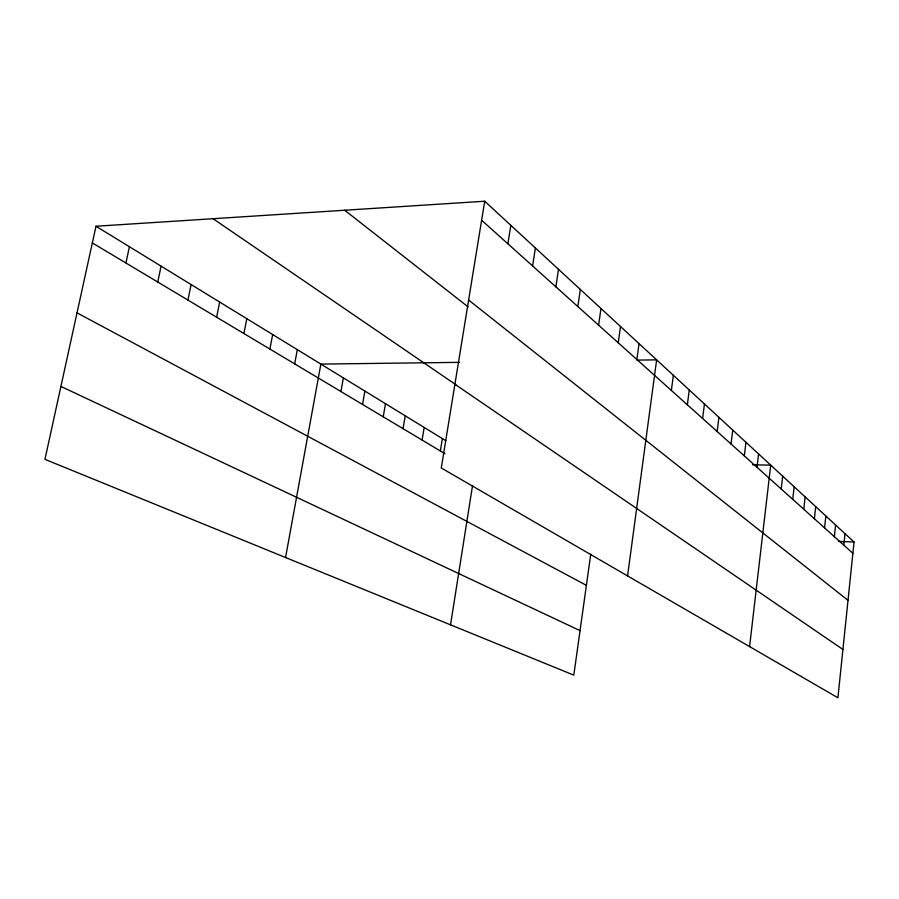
<?xml version="1.0" encoding="UTF-8"?>
<svg xmlns="http://www.w3.org/2000/svg" width="899" height="899" viewBox="0 0 899 899"><rect width="100%" height="100%" fill="white"/><g stroke="black" fill="none" stroke-linecap="round" stroke-linejoin="round"><path stroke-width="1.35" d="M843.801 545.142L845.004 533.68M484.718 201.23L854.05 542.018L837.913 697.77L441.274 467.974L484.718 201.23L95.991 226.245L44.95 459.344L573.809 675.138L590.767 554.11M834.373 536.681L835.609 525.005M824.574 527.893L825.855 516.004M814.382 518.745L815.708 506.643M803.773 509.239L805.144 496.9M792.727 499.327L794.143 486.752M781.209 488.989L782.681 476.167M749.586 646.595L770.724 465.131L752.497 464.783M757.025 467.289L758.599 453.95M744.316 455.894L745.956 442.274M731.033 443.982L732.741 430.082M717.144 431.52L718.919 417.327M702.602 418.473L704.445 403.977M687.364 404.797L689.275 389.975M671.362 390.447L673.362 375.288M627.569 575.899L656.641 359.858L637.02 360.106M636.863 359.499L639.043 343.632M618.242 342.789L620.524 326.539M598.588 325.157L600.981 308.514M577.832 306.537L580.349 289.467M555.874 286.837L558.515 269.318M532.601 265.958L535.377 247.978M507.901 243.798L510.823 225.323M450.534 624.839L472.571 485.381M440.353 450.961L442.375 438.577M422.092 440.038L424.182 427.43M403.067 428.677L405.235 415.821M383.232 416.821L385.491 403.718M362.544 404.449L364.882 391.076M340.923 391.526L343.362 377.883M285.567 557.526L320.864 364.095L459.468 362.353M294.681 363.881L297.322 349.666M269.902 349.07L272.667 334.552M243.921 333.54L246.798 318.696M216.637 317.223L219.648 302.053M187.947 300.075L191.105 284.556M157.763 282.028L161.067 266.138M125.927 263.002L129.411 246.731M838.722 541.4L854.05 542.018M60.918 386.435L580.046 630.626M77.022 312.863L586.384 585.328M92.339 242.921L445.027 453.759M95.991 226.245L445.87 440.724M213.052 218.715L455.804 384.671M454.916 384.255L842.914 649.449M344.699 210.242L468.188 306.941M468.626 300.052L848.004 600.33M481.628 220.233L852.881 553.29"/></g></svg>
